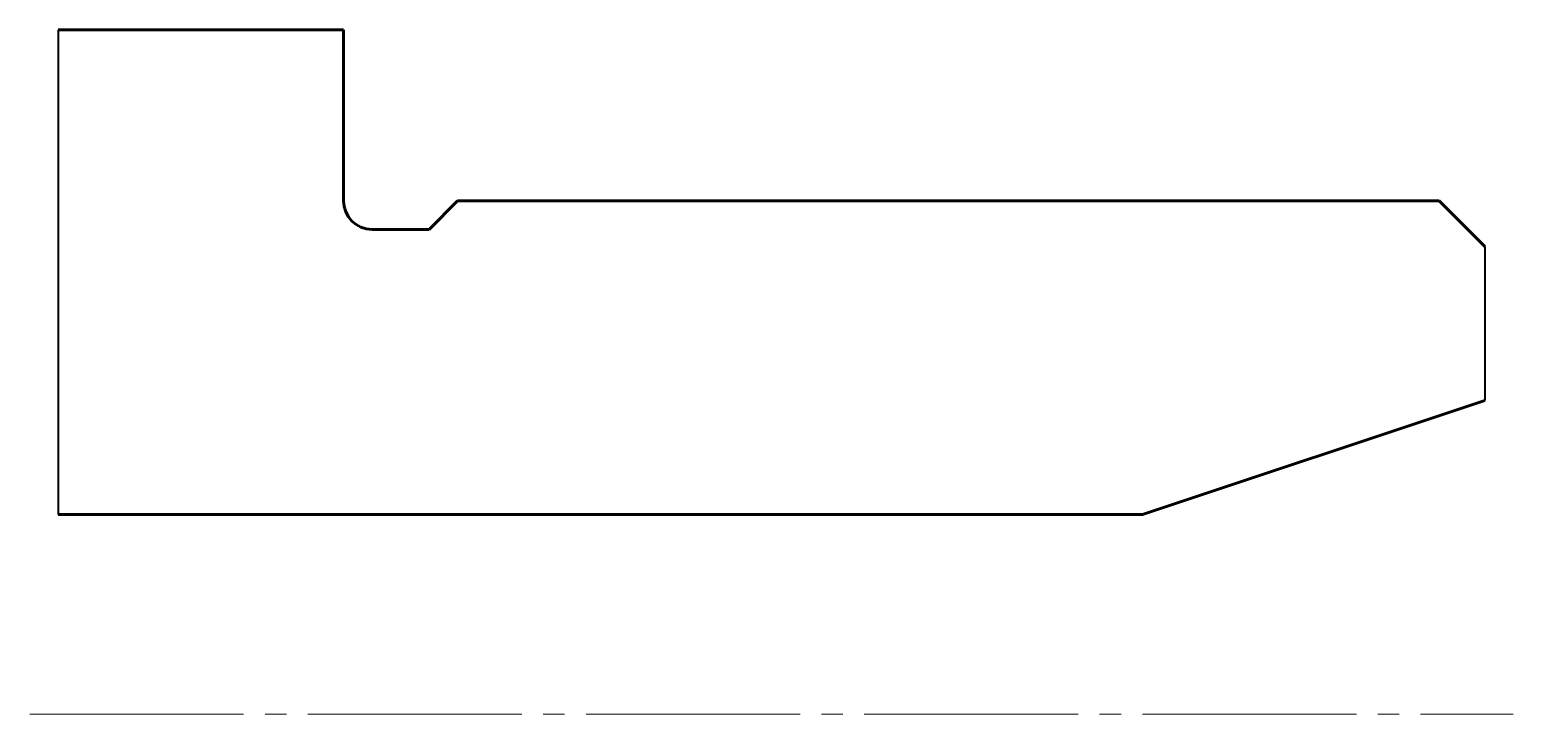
# Model space of a CAD drawing. Header units: millimetres. Extents: x -102 to 2, y 0 to 48.
import ezdxf

# ---------------------------------------------------------------- set-up
doc = ezdxf.new("R2010")
doc.units = ezdxf.units.MM
for name, pattern in [('K5LT32768', [0]), ('K5LT32770', [19.5, 15, -1.5, 1.5, -1.5]), ('K5LT_BASIC', [0])]:
    doc.linetypes.add(name, pattern=pattern)
doc.layers.add('Системный слой', color=7, linetype='Continuous')

msp = doc.modelspace()

# ---------------------------------------------------------------- linework, layer by layer
at = {"layer": 'Системный слой', "color": 150, "linetype": 'K5LT32768', "lineweight": 60, "true_color": 0x0080ff}
for p, q in [((-100, 48), (-80, 48)), ((-80, 48), (-80, 36)), ((-74, 34), (-72, 36)), ((-3.2, 36), (-72, 36)), ((0, 32.8), (-3.2, 36)), ((-74, 34), (-78, 34)), ((0, 22), (-24, 14)), ((-24, 14), (-100, 14))]:
    msp.add_line(p, q, dxfattribs=at)
at = {"layer": 'Системный слой', "color": 150, "linetype": 'K5LT_BASIC', "lineweight": 40, "true_color": 0x0080ff}
for p, q in [((-100, 48), (-100, 14)), ((0, 32.8), (0, 22))]:
    msp.add_line(p, q, dxfattribs=at)
at = {"layer": 'Системный слой', "color": 30, "linetype": 'K5LT32770', "lineweight": 18, "true_color": 0xff8000}
msp.add_line((-102, 0), (2, 0), dxfattribs=at)
at = {"layer": 'Системный слой', "color": 150, "linetype": 'K5LT32768', "lineweight": 60, "true_color": 0x0080ff}
msp.add_arc((-78, 36), 2, 180, 270, dxfattribs=at)

doc.saveas('drawing.dxf')
